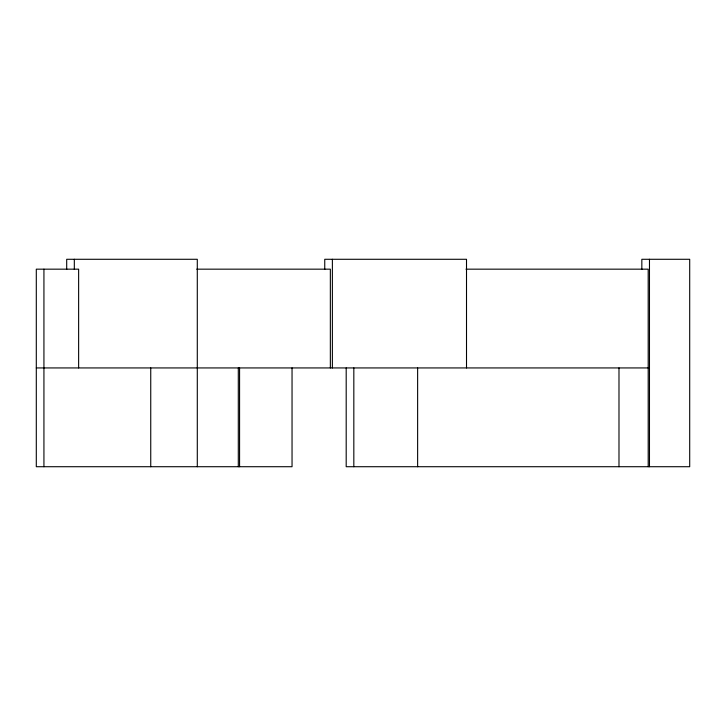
<?xml version="1.0" encoding="UTF-8"?>
<svg xmlns="http://www.w3.org/2000/svg" width="726" height="726" viewBox="0 0 726 726"><rect width="100%" height="100%" fill="white"/><g stroke="black" fill="none" stroke-linecap="round" stroke-linejoin="round"><path stroke-width="1.09" d="M196.746 269.165L330.348 269.165L330.348 367.937M465.983 269.165L648.191 269.165L648.2 466.718M36.3 367.937L197.3 367.937M197.526 367.937L649.471 367.937M649.471 259.282L649.471 466.718M641.838 269.473L641.838 259.282L689.7 259.282L689.7 466.718L346.193 466.718L346.193 367.937M618.988 367.937L618.988 466.718M466.509 367.937L466.509 259.282L324.749 259.282L324.749 269.473M417.631 367.937L417.631 466.718M353.825 367.937L353.825 466.718M332.381 259.282L332.381 367.937M292.043 367.937L292.043 466.718L36.3 466.718L36.3 269.165L78.635 269.165L78.635 367.937M239.571 367.937L239.571 466.718M238.3 367.937L238.3 466.718M197.3 466.718L197.291 259.282L66.692 259.282L66.692 269.473M150.745 367.937L150.745 466.718M74.324 259.282L74.324 269.473M43.932 269.165L43.932 466.718"/></g></svg>
